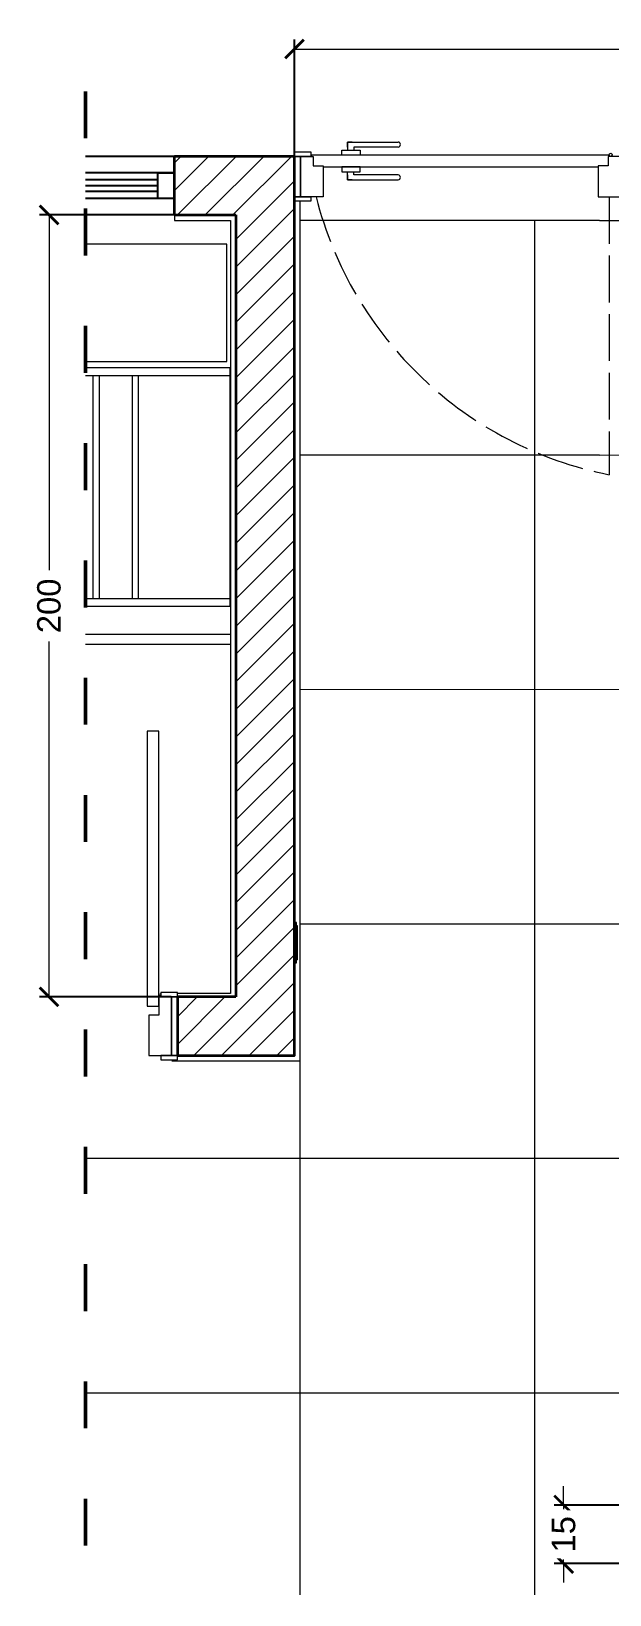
# Model space of a CAD drawing. Header units: inches. Extents: x 693 to 2034, y 503 to 1400.
# Drawn here: x 693.1 to 841.2, y 999.9 to 1399.8 of the extents above; entities that cross this region are included whole.
import ezdxf

# ---------------------------------------------------------------- set-up
doc = ezdxf.new("R2010")
doc.units = ezdxf.units.IN
doc.header["$MEASUREMENT"] = 0
doc.linetypes.add('ACAD_ISO02W100', pattern=[15, 12, -3])
doc.linetypes.add('ACAD_ISO03W100', pattern=[30, 12, -18])
doc.layers.get('DEFPOINTS').update_dxf_attribs({"color": 210, "lineweight": 18})
doc.layers.add('A-ANNO-DIMS', color=81, linetype='Continuous', lineweight=13, transparency=0.25)
for name, color, linetype, lineweight in [('A-ANNO-SYMB', 3, 'Continuous', 18), ('A-DOOR-FULL', 4, 'Continuous', 13), ('A-ELEV-MBE', 7, 'Continuous', 25), ('A-FURN', 1, 'Continuous', 18), ('A-SECT-MCUT', 7, 'Continuous', 35), ('ACCESSORI', 2, 'Continuous', 13), ('pavimento', 51, 'Continuous', 5), ('walll', 41, 'Continuous', 13)]:
    doc.layers.add(name, color=color, linetype=linetype, lineweight=lineweight)
doc.layers.add('A-GLAZ-FULL', color=4, linetype='Continuous')
doc.styles.add('ARIAL', font='Arial.ttf')
doc.dimstyles.new('E-0020_TICK_24', dxfattribs={"dimscale": 0.1, "dimtxt": 60, "dimasz": 48, "dimexe": 24, "dimexo": 16, "dimgap": 24, "dimtad": 0, "dimdec": 0, "dimzin": 0, "dimdsep": 46, "dimtxsty": 'ARIAL', "dimblk": 'ARCHTICK', "dimblk1": 'ARCHTICK', "dimblk2": 'ARCHTICK', "dimcen": 24, "dimclrd": 256, "dimclre": 256, "dimclrt": 256, "dimadec": 0, "dimazin": 0, "dimtfac": 1, "dimtdec": 0, "dimtmove": 1, "dimatfit": 3, "dimldrblk": 'OPEN90', "dimfxl": 1, "dimtfill": 1, "dimtolj": 1, "dimtzin": 0, "dimlwd": -1, "dimarcsym": 0})

# ---------------------------------------------------------------- blocks, each defined once
blk = doc.blocks.new('_ArchTick')
at = {"color": 0, "linetype": 'ByBlock', "const_width": 0.15}
blk.add_lwpolyline([(-0.5, -0.5), (0.5, 0.5)], dxfattribs=at)
blk = doc.blocks.new('*D9')
at = {"layer": 'A-ANNO-DIMS', "transparency": 16777216}
for p, q in [((829.38, 1022.82), (829.38, 1027.62)), ((829.38, 1022.82), (829.38, 1021.73)), ((829.38, 1007.82), (829.38, 1008.91)), ((829.38, 1007.82), (829.38, 1003.02))]:
    blk.add_line(p, q, dxfattribs=at)
at = {"layer": 'A-ANNO-DIMS', "lineweight": -2, "transparency": 16777216}
for p, q in [((843.91, 1022.82), (826.98, 1022.82)), ((843.91, 1007.82), (826.98, 1007.82))]:
    blk.add_line(p, q, dxfattribs=at)
at = {"layer": 'DEFPOINTS', "color": 0, "transparency": 16777216}
for p in [(845.51, 1022.82), (845.51, 1007.82)]:
    blk.add_point(p, dxfattribs=at)
at = {"layer": 'A-ANNO-DIMS', "transparency": 16777216, "xscale": 4.800000000000001, "yscale": 4.800000000000001, "zscale": 4.800000000000001}
for p, rotation in [((829.38, 1022.82), 270), ((829.38, 1007.82), 90)]:
    blk.add_blockref('_ArchTick', p, dxfattribs=dict(at, rotation=rotation))
at = {"layer": 'A-ANNO-DIMS', "transparency": 16777216, "insert": (829.38, 1015.32), "char_height": 6, "attachment_point": 5, "rotation": 90, "style": 'ARIAL', "bg_fill": 3, "box_fill_scale": 1.25, "bg_fill_color": 256, "bg_fill_true_color": 13158600, "bg_fill_transparency": 0}
blk.add_mtext('\\A1;15', dxfattribs=at)
at = {"layer": 'DEFPOINTS', "color": 0, "transparency": 16777216}
blk.add_point((829.38, 1007.82), dxfattribs=at)
blk = doc.blocks.new('_Open90')
blk = doc.blocks.new('*D18')
at = {"layer": 'A-ANNO-DIMS', "lineweight": -2, "transparency": 16777216}
for p, q in [((760.51, 1354.42), (760.51, 1397.68)), ((1065.51, 1354.42), (1065.51, 1397.68))]:
    blk.add_line(p, q, dxfattribs=at)
at = {"layer": 'A-ANNO-DIMS', "transparency": 16777216}
for p, q in [((760.51, 1395.28), (904.02, 1395.28)), ((1065.51, 1395.28), (922, 1395.28))]:
    blk.add_line(p, q, dxfattribs=at)
at = {"layer": 'DEFPOINTS', "color": 0, "transparency": 16777216}
for p in [(760.51, 1395.28), (760.51, 1352.82), (1065.51, 1352.82)]:
    blk.add_point(p, dxfattribs=at)
at = {"layer": 'A-ANNO-DIMS', "transparency": 16777216, "xscale": 4.800000000000001, "yscale": 4.800000000000001, "zscale": 4.800000000000001, "rotation": 180}
blk.add_blockref('_ArchTick', (760.51, 1395.28), dxfattribs=at)
at = {"layer": 'A-ANNO-DIMS', "transparency": 16777216, "xscale": 4.800000000000001, "yscale": 4.800000000000001, "zscale": 4.800000000000001}
blk.add_blockref('_ArchTick', (1065.51, 1395.28), dxfattribs=at)
at = {"layer": 'A-ANNO-DIMS', "transparency": 16777216, "insert": (913.01, 1395.28), "char_height": 6, "attachment_point": 5, "style": 'ARIAL', "bg_fill": 3, "box_fill_scale": 1.25, "bg_fill_color": 256, "bg_fill_true_color": 13158600, "bg_fill_transparency": 0}
blk.add_mtext('\\A1;305', dxfattribs=at)
blk = doc.blocks.new('*D20')
at = {"layer": 'A-ANNO-DIMS', "lineweight": -2, "transparency": 16777216}
for p, q in [((728.17, 1352.82), (695.27, 1352.82)), ((728.91, 1152.82), (695.27, 1152.82))]:
    blk.add_line(p, q, dxfattribs=at)
at = {"layer": 'A-ANNO-DIMS', "transparency": 16777216}
for p, q in [((697.67, 1352.82), (697.67, 1261.93)), ((697.67, 1152.82), (697.67, 1243.71))]:
    blk.add_line(p, q, dxfattribs=at)
at = {"layer": 'DEFPOINTS', "color": 0, "transparency": 16777216}
for p in [(729.77, 1352.82), (697.67, 1152.82), (730.51, 1152.82)]:
    blk.add_point(p, dxfattribs=at)
at = {"layer": 'A-ANNO-DIMS', "transparency": 16777216, "xscale": 4.800000000000001, "yscale": 4.800000000000001, "zscale": 4.800000000000001}
for p, rotation in [((697.67, 1352.82), 90), ((697.67, 1152.82), 270)]:
    blk.add_blockref('_ArchTick', p, dxfattribs=dict(at, rotation=rotation))
at = {"layer": 'A-ANNO-DIMS', "transparency": 16777216, "insert": (697.67, 1252.82), "char_height": 6, "attachment_point": 5, "rotation": 90, "style": 'ARIAL', "bg_fill": 3, "box_fill_scale": 1.25, "bg_fill_color": 256, "bg_fill_true_color": 13158600, "bg_fill_transparency": 0}
blk.add_mtext('\\A1;200', dxfattribs=at)

msp = doc.modelspace()

# ---------------------------------------------------------------- hatches: boundary and pattern name
at = {"layer": 'A-SECT-MCUT', "lineweight": 9}
h = msp.add_hatch(dxfattribs=at)
h.set_pattern_fill('ANSI31', color=252, scale=40)
h.paths.add_polyline_path([(760.51, 1367.82), (760.48, 1367.82), (745.51, 1367.82), (729.77, 1367.82), (729.77, 1352.82), (745.51, 1352.82), (745.51, 1152.82), (730.51, 1152.82), (730.51, 1137.82), (745.51, 1137.82), (760.51, 1137.82)])

# ---------------------------------------------------------------- linework, layer by layer
for p, q in [((729.77, 1363.6), (707.03, 1363.6)), ((729.77, 1357.03), (707.03, 1357.03))]:
    msp.add_line(p, q)
at = {"layer": 'A-ANNO-SYMB', "linetype": 'ACAD_ISO03W100', "lineweight": 50}
msp.add_line((707.03, 1384.44), (707.03, 1001.77), dxfattribs=at)
at = {"layer": 'A-DOOR-FULL'}
for p, q in [((775.71, 1370.2), (775.71, 1369.43)), ((775.71, 1363.08), (775.71, 1363.85))]:
    msp.add_line(p, q, dxfattribs=at)
at = {"layer": 'A-DOOR-FULL', "linetype": 'ACAD_ISO02W100', "lineweight": 15}
msp.add_line((841.02, 1357.47), (841.02, 1286.37), dxfattribs=at)
at = {"layer": 'A-DOOR-FULL'}
for points in [[(760.48, 1368.95), (764.7, 1368.95), (764.7, 1367.82), (760.48, 1367.82)], [(777.34, 1369.43), (777.34, 1368.14), (772.58, 1368.14), (772.58, 1369.43)], [(760.51, 1367.82), (762.01, 1367.82), (762.01, 1357.47), (760.51, 1357.47)], [(777.34, 1363.85), (777.34, 1365.14), (772.58, 1365.14), (772.58, 1363.85)], [(760.51, 1357.47), (764.7, 1357.47), (764.7, 1356.34), (760.51, 1356.34)], [(722.78, 1150.45), (725.78, 1150.45), (725.78, 1220.75), (722.78, 1220.75)], [(730.51, 1153.95), (726.31, 1153.95), (726.31, 1152.82), (730.51, 1152.82)], [(730.51, 1152.82), (729.01, 1152.82), (729.01, 1137.82), (730.51, 1137.82)], [(730.51, 1137.82), (726.31, 1137.82), (726.31, 1136.69), (730.51, 1136.69)]]:
    msp.add_lwpolyline(points, close=True, dxfattribs=at)
for points in [[(841.02, 1367.82), (841.02, 1368.14), (764.84, 1368.14), (764.84, 1367.82)], [(774.04, 1370.2), (774.04, 1371.49), (787.04, 1371.49)], [(775.24, 1371.49), (774.04, 1371.49), (774.04, 1369.43)], [(787.05, 1370.2), (775.71, 1370.2)], [(767.82, 1365.42), (767.82, 1357.47), (762.01, 1357.47), (762.01, 1367.82), (765.24, 1367.82)], [(765.24, 1367.82), (765.24, 1365.42), (767.82, 1365.42)], [(767.82, 1365.14), (838.21, 1365.14)], [(775.24, 1361.79), (774.04, 1361.79), (774.04, 1363.85), (775.24, 1363.85)], [(838.21, 1365.42), (838.21, 1357.47), (844.02, 1357.47), (844.02, 1367.82), (840.79, 1367.82)], [(840.79, 1367.82), (840.79, 1365.42), (838.21, 1365.42)], [(774.04, 1363.08), (774.04, 1361.79), (787.04, 1361.79)], [(787.05, 1363.08), (775.71, 1363.08)], [(723.19, 1148.09), (723.19, 1137.82), (729.01, 1137.82), (729.01, 1152.82), (725.78, 1152.82)], [(725.78, 1152.82), (725.78, 1148.09), (723.19, 1148.09)]]:
    msp.add_lwpolyline(points, dxfattribs=at)
for centre, radius in [((841.43, 1368.22), 0.404), ((726.04, 1153.32), 0.266)]:
    msp.add_circle(centre, radius, dxfattribs=at)
for centre, start, end in [((786.97, 1370.84), 277.3694, 83.2874), ((786.97, 1362.44), 276.7126, 82.6306)]:
    msp.add_arc(centre, 0.648, start, end, dxfattribs=at)
at = {"layer": 'A-DOOR-FULL', "linetype": 'ACAD_ISO02W100', "lineweight": 15}
msp.add_arc((859.8, 1381.31), 96.77, 194.2565, 258.8097, dxfattribs=at)
at = {"layer": 'A-ELEV-MBE'}
for p, q in [((729.77, 1367.82), (707.03, 1367.82)), ((729.77, 1352.82), (707.03, 1352.82))]:
    msp.add_line(p, q, dxfattribs=at)
at = {"layer": 'A-FURN', "lineweight": 15}
for p, q in [((707.03, 1311.74), (744, 1311.74)), ((709, 1254.74), (709, 1311.74)), ((709, 1311.74), (710.5, 1311.74)), ((710.5, 1311.74), (710.5, 1254.74)), ((719, 1254.74), (719, 1311.74)), ((719, 1311.74), (720.5, 1311.74)), ((720.5, 1311.74), (720.5, 1254.74)), ((729, 1311.74), (730.5, 1311.74)), ((707.03, 1254.74), (709, 1254.74)), ((707.03, 1254.74), (744.11, 1254.74)), ((709, 1254.74), (719, 1254.74)), ((719, 1254.74), (729, 1254.74))]:
    msp.add_line(p, q, dxfattribs=at)
at = {"layer": 'A-FURN'}
msp.add_lwpolyline([(707.03, 1315.38), (743.2, 1315.38), (743.2, 1345.38), (707.03, 1345.38)], dxfattribs=at)
at = {"layer": 'A-FURN', "lineweight": 15}
msp.add_lwpolyline([(707.03, 1252.74), (744, 1252.74), (744, 1313.74), (707.03, 1313.74)], dxfattribs=at)
at = {"layer": 'A-GLAZ-FULL'}
for p, q in [((725.52, 1361.82), (707.03, 1361.82)), ((725.52, 1360.32), (707.03, 1360.32)), ((725.52, 1358.82), (707.03, 1358.82))]:
    msp.add_line(p, q, dxfattribs=at)
at = {"layer": 'A-GLAZ-FULL', "lineweight": 15}
for p, q in [((744.11, 1245.53), (707.03, 1245.53)), ((707.03, 1243.03), (744.11, 1243.03))]:
    msp.add_line(p, q, dxfattribs=at)
at = {"layer": 'A-GLAZ-FULL'}
msp.add_lwpolyline([(725.52, 1363.6), (729.77, 1363.6), (729.77, 1357.03), (725.52, 1357.03)], close=True, dxfattribs=at)
at = {"layer": 'A-SECT-MCUT'}
for p, q in [((745.51, 1367.82), (729.77, 1367.82)), ((729.77, 1352.82), (729.77, 1367.82)), ((729.77, 1352.82), (745.51, 1352.82))]:
    msp.add_line(p, q, dxfattribs=at)
for points in [[(745.51, 1137.82), (760.51, 1137.82), (760.51, 1367.82), (745.51, 1367.82)], [(745.51, 1352.82), (745.51, 1152.82)], [(745.51, 1152.82), (730.51, 1152.82), (730.51, 1137.82), (745.51, 1137.82)]]:
    msp.add_lwpolyline(points, dxfattribs=at)
at = {"layer": 'ACCESSORI'}
for p, q in [((761.01, 1171.06), (761.21, 1171.06)), ((761.21, 1171.06), (761.21, 1162.27)), ((761.01, 1162.27), (761.21, 1162.27))]:
    msp.add_line(p, q, dxfattribs=at)
msp.add_lwpolyline([(760.51, 1171.79), (760.51, 1161.48), (761.01, 1161.48), (761.01, 1171.79)], close=True, dxfattribs=at)
at = {"layer": 'pavimento'}
for p, q in [((838.58, 1351.42), (761.91, 1351.42)), ((821.91, 1351.42), (821.91, 999.87)), ((838.58, 1351.42), (864.11, 1351.46)), ((838.58, 1291.42), (761.91, 1291.42)), ((838.58, 1291.42), (864.11, 1291.46)), ((875.91, 1231.33), (761.91, 1231.42)), ((861.81, 1171.42), (761.91, 1171.42)), ((761.91, 999.87), (761.91, 1171.42)), ((873.54, 1111.42), (707.03, 1111.42)), ((1064.11, 1051.42), (707.03, 1051.42))]:
    msp.add_line(p, q, dxfattribs=at)
at = {"layer": 'walll'}
for p, q in [((761.91, 1136.42), (761.91, 1356.34)), ((729.77, 1352.82), (729.77, 1351.42)), ((729.77, 1351.42), (744.11, 1351.42)), ((744.11, 1351.42), (744.11, 1153.71)), ((744.11, 1153.71), (730.51, 1153.71)), ((729.11, 1136.42), (760.51, 1136.42)), ((760.51, 1136.42), (761.91, 1136.42))]:
    msp.add_line(p, q, dxfattribs=at)

# ---------------------------------------------------------------- dimensions: what is measured, and where the dimension line sits
at = {"layer": 'A-ANNO-DIMS'}
dim = msp.add_linear_dim(base=(829.38, 1007.82), p1=(845.51, 1022.82), p2=(845.51, 1007.82), angle=90, dimstyle='E-0020_TICK_24', dxfattribs=at)
dim.commit()
dim.dimension.update_dxf_attribs({"geometry": '*D9', "text_midpoint": (829.38, 1015.32)})

# ---------------------------------------------------------------- next in the draw order: dimensions: what is measured, and where the dimension line sits
dim = msp.add_linear_dim(base=(760.51, 1395.28), p1=(1065.51, 1352.82), p2=(760.51, 1352.82), dimstyle='E-0020_TICK_24', dxfattribs=at)
dim.commit()
dim.dimension.update_dxf_attribs({"geometry": '*D18', "text_midpoint": (913.01, 1395.28)})
dim = msp.add_linear_dim(base=(697.67, 1152.82), p1=(729.77, 1352.82), p2=(730.51, 1152.82), angle=90, dimstyle='E-0020_TICK_24', dxfattribs=at)
dim.commit()
dim.dimension.update_dxf_attribs({"geometry": '*D20', "text_midpoint": (697.67, 1252.82)})

doc.saveas('drawing.dxf')
